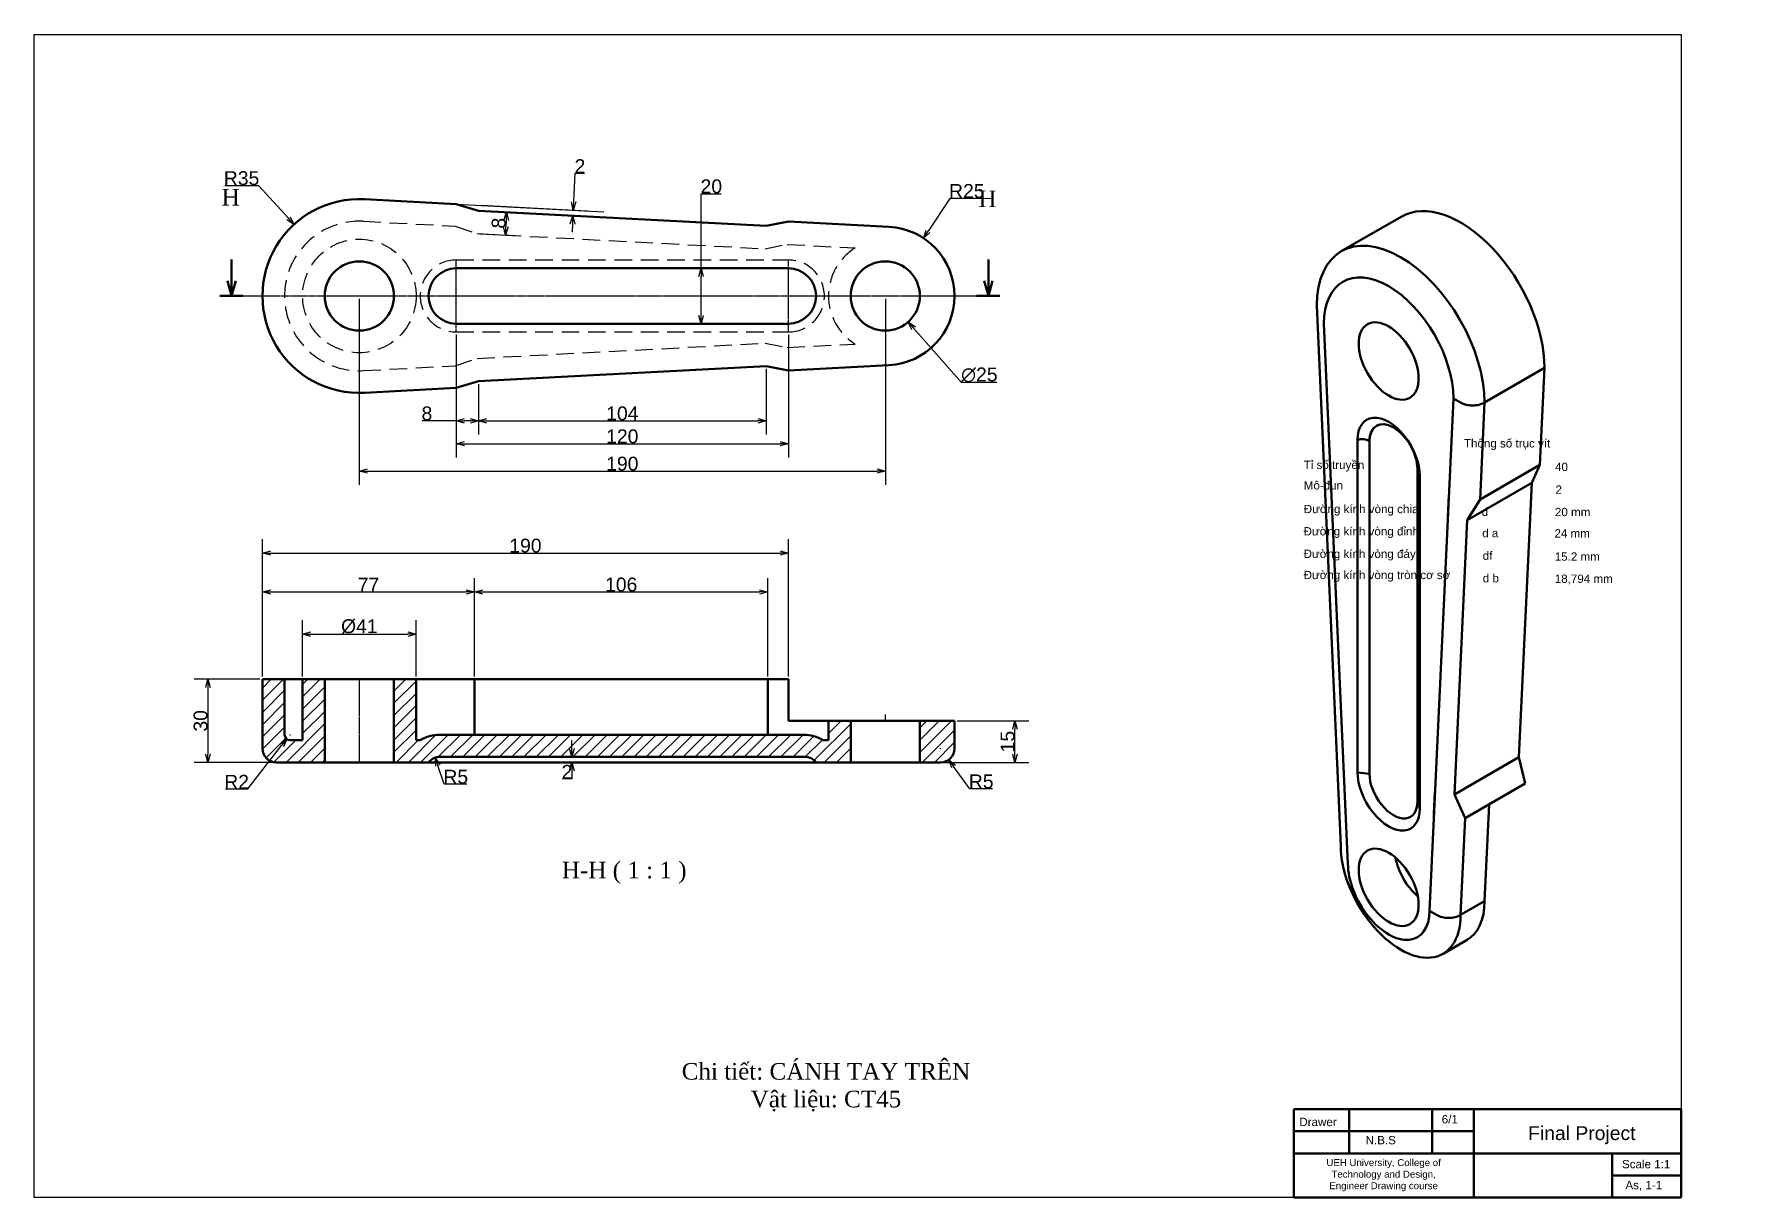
# Model space of a CAD drawing. Header units: inches. Extents: x 632 to 5727, y -9589 to -3994.
# Drawn here: x 3317 to 3937, y -6941 to -6521 of the extents above; entities that cross this region are included whole.
import ezdxf

# ---------------------------------------------------------------- set-up
doc = ezdxf.new("R2010")
doc.units = ezdxf.units.IN
doc.header["$MEASUREMENT"] = 0
doc.linetypes.add('CENTER2', pattern=[1.125, 0.75, -0.125, 0.125, -0.125])
doc.linetypes.add('DASHED2', pattern=[9.525, 6.35, -3.175])
for name, color, linetype, lineweight, plot in [('center line', 5, 'CENTER2', 25, False), ('Dimension line', 3, 'Continuous', 25, False), ('hidden line', 10, 'DASHED2', 25, False), ('visible line', 7, 'Continuous', 50, False)]:
    doc.layers.add(name, color=color, linetype=linetype, lineweight=lineweight, plot=plot)
doc.styles.get("Standard").update_dxf_attribs({"font": 'arial.ttf'})
doc.dimstyles.new('ISO A3', dxfattribs={"dimtxt": 5, "dimasz": 3, "dimexe": 5, "dimexo": 1, "dimgap": 0.09, "dimtad": 1, "dimtoh": 1, "dimdec": 0, "dimzin": 0, "dimdsep": 46, "dimtxsty": 'Standard', "dimblk": 'OPEN30', "dimcen": 0.09, "dimclrd": 256, "dimclre": 256, "dimadec": 0, "dimazin": 0, "dimtfac": 1, "dimtdec": 0, "dimtofl": 0, "dimtmove": 0, "dimatfit": 3, "dimldrblk": 'OPEN30', "dimfxl": 1, "dimtolj": 1, "dimtzin": 0, "dimarcsym": 0})
pattern_1 = [(45, (1370.0006, -5268.3392), (-2.2097087, 2.2097087), [])]

# ---------------------------------------------------------------- blocks, each defined once
blk = doc.blocks.new('_Open30')
at = {"color": 0, "linetype": 'ByBlock', "lineweight": -2}
for p, q in [((-1, 0.27), (0, 0)), ((0, 0), (-1, -0.27)), ((0, 0), (-1, 0))]:
    blk.add_line(p, q, dxfattribs=at)
blk = doc.blocks.new('*D146')
at = {"layer": 'Defpoints', "color": 0, "transparency": 16777216}
for p in [(3410.85, -6589.36), (3434.47, -6615.19)]:
    blk.add_point(p, dxfattribs=at)
at = {"layer": 'Dimension line', "lineweight": -2, "transparency": 16777216}
for p, q in [((3385.93, -6575.32), (3398, -6575.32)), ((3398, -6575.32), (3408.82, -6587.15)), ((3434.38, -6615.19), (3434.56, -6615.19)), ((3434.47, -6615.28), (3434.47, -6615.1))]:
    blk.add_line(p, q, dxfattribs=at)
at = {"layer": 'Dimension line', "lineweight": -2, "transparency": 16777216, "xscale": 3, "yscale": 3, "zscale": 3, "rotation": 312.4501221691972}
blk.add_blockref('_Open30', (3410.85, -6589.36), dxfattribs=at)
at = {"layer": 'Dimension line', "color": 0, "transparency": 16777216, "insert": (3391.92, -6572.68), "char_height": 5, "attachment_point": 5}
blk.add_mtext('\\A1;R35', dxfattribs=at)
blk = doc.blocks.new('*D147')
at = {"layer": 'Defpoints', "color": 0, "transparency": 16777216}
for p in [(3638.29, -6594.35), (3624.47, -6615.19)]:
    blk.add_point(p, dxfattribs=at)
at = {"layer": 'Dimension line', "lineweight": -2, "transparency": 16777216}
for p, q in [((3647.84, -6579.95), (3639.95, -6591.85)), ((3659.92, -6579.95), (3647.84, -6579.95)), ((3624.38, -6615.19), (3624.56, -6615.19)), ((3624.47, -6615.28), (3624.47, -6615.1))]:
    blk.add_line(p, q, dxfattribs=at)
at = {"layer": 'Dimension line', "lineweight": -2, "transparency": 16777216, "xscale": 3, "yscale": 3, "zscale": 3, "rotation": 236.44459610106}
blk.add_blockref('_Open30', (3638.29, -6594.35), dxfattribs=at)
at = {"layer": 'Dimension line', "color": 0, "transparency": 16777216, "insert": (3653.93, -6577.31), "char_height": 5, "attachment_point": 5}
blk.add_mtext('\\A1;R25', dxfattribs=at)
blk = doc.blocks.new('*D148')
at = {"layer": 'Defpoints', "color": 0, "transparency": 16777216}
for p in [(3616.2, -6605.81), (3632.74, -6624.57)]:
    blk.add_point(p, dxfattribs=at)
at = {"layer": 'Dimension line', "lineweight": -2, "transparency": 16777216}
for p, q in [((3624.38, -6615.19), (3624.56, -6615.19)), ((3624.47, -6615.28), (3624.47, -6615.1)), ((3652.03, -6646.46), (3634.72, -6626.82)), ((3664.76, -6646.46), (3652.03, -6646.46))]:
    blk.add_line(p, q, dxfattribs=at)
at = {"layer": 'Dimension line', "lineweight": -2, "transparency": 16777216, "xscale": 3, "yscale": 3, "zscale": 3, "rotation": 131.3950267252405}
blk.add_blockref('_Open30', (3632.74, -6624.57), dxfattribs=at)
at = {"layer": 'Dimension line', "color": 0, "transparency": 16777216, "insert": (3658.44, -6643.68), "char_height": 5, "attachment_point": 5}
blk.add_mtext('\\A1;∅25', dxfattribs=at)
blk = doc.blocks.new('*D149')
at = {"layer": 'Defpoints', "color": 0, "transparency": 16777216}
for p in [(3399.47, -6753.58), (3379.78, -6783.58), (3404.47, -6783.58)]:
    blk.add_point(p, dxfattribs=at)
at = {"layer": 'Dimension line', "lineweight": -2, "transparency": 16777216}
for p, q in [((3398.47, -6753.58), (3374.78, -6753.58)), ((3379.78, -6756.58), (3379.78, -6780.58)), ((3403.47, -6783.58), (3374.78, -6783.58))]:
    blk.add_line(p, q, dxfattribs=at)
at = {"layer": 'Dimension line', "lineweight": -2, "transparency": 16777216, "xscale": 3, "yscale": 3, "zscale": 3}
for p, rotation in [((3379.78, -6753.58), 90), ((3379.78, -6783.58), 270)]:
    blk.add_blockref('_Open30', p, dxfattribs=dict(at, rotation=rotation))
at = {"layer": 'Dimension line', "color": 0, "transparency": 16777216, "insert": (3377.13, -6768.58), "char_height": 5, "attachment_point": 5, "rotation": 90}
blk.add_mtext('\\A1;30', dxfattribs=at)
blk = doc.blocks.new('*D150')
at = {"layer": 'Defpoints', "color": 0, "transparency": 16777216}
for p in [(3589.47, -6708), (3399.47, -6753.58), (3589.47, -6753.58)]:
    blk.add_point(p, dxfattribs=at)
at = {"layer": 'Dimension line', "lineweight": -2, "transparency": 16777216}
for p, q in [((3399.47, -6752.58), (3399.47, -6703)), ((3402.47, -6708), (3586.47, -6708)), ((3589.47, -6752.58), (3589.47, -6703))]:
    blk.add_line(p, q, dxfattribs=at)
at = {"layer": 'Dimension line', "lineweight": -2, "transparency": 16777216, "xscale": 3, "yscale": 3, "zscale": 3, "rotation": 180}
blk.add_blockref('_Open30', (3399.47, -6708), dxfattribs=at)
at = {"layer": 'Dimension line', "lineweight": -2, "transparency": 16777216, "xscale": 3, "yscale": 3, "zscale": 3}
blk.add_blockref('_Open30', (3589.47, -6708), dxfattribs=at)
at = {"layer": 'Dimension line', "color": 0, "transparency": 16777216, "insert": (3494.47, -6705.35), "char_height": 5, "attachment_point": 5}
blk.add_mtext('\\A1;190', dxfattribs=at)
blk = doc.blocks.new('*D151')
at = {"layer": 'Defpoints', "color": 0, "transparency": 16777216}
for p in [(3476.07, -6722.04), (3399.47, -6753.58), (3476.07, -6753.58)]:
    blk.add_point(p, dxfattribs=at)
at = {"layer": 'Dimension line', "lineweight": -2, "transparency": 16777216}
for p, q in [((3399.47, -6752.58), (3399.47, -6717.04)), ((3476.07, -6752.58), (3476.07, -6717.04)), ((3402.47, -6722.04), (3473.07, -6722.04))]:
    blk.add_line(p, q, dxfattribs=at)
at = {"layer": 'Dimension line', "lineweight": -2, "transparency": 16777216, "xscale": 3, "yscale": 3, "zscale": 3, "rotation": 180}
blk.add_blockref('_Open30', (3399.47, -6722.04), dxfattribs=at)
at = {"layer": 'Dimension line', "lineweight": -2, "transparency": 16777216, "xscale": 3, "yscale": 3, "zscale": 3}
blk.add_blockref('_Open30', (3476.07, -6722.04), dxfattribs=at)
at = {"layer": 'Dimension line', "color": 0, "transparency": 16777216, "insert": (3437.77, -6719.45), "char_height": 5, "attachment_point": 5}
blk.add_mtext('\\A1;77', dxfattribs=at)
blk = doc.blocks.new('*D152')
at = {"layer": 'Defpoints', "color": 0, "transparency": 16777216}
for p in [(3582.07, -6722.04), (3476.07, -6753.58), (3582.07, -6753.58)]:
    blk.add_point(p, dxfattribs=at)
at = {"layer": 'Dimension line', "lineweight": -2, "transparency": 16777216}
for p, q in [((3476.07, -6752.58), (3476.07, -6717.04)), ((3582.07, -6752.58), (3582.07, -6717.04)), ((3479.07, -6722.04), (3579.07, -6722.04))]:
    blk.add_line(p, q, dxfattribs=at)
at = {"layer": 'Dimension line', "lineweight": -2, "transparency": 16777216, "xscale": 3, "yscale": 3, "zscale": 3, "rotation": 180}
blk.add_blockref('_Open30', (3476.07, -6722.04), dxfattribs=at)
at = {"layer": 'Dimension line', "lineweight": -2, "transparency": 16777216, "xscale": 3, "yscale": 3, "zscale": 3}
blk.add_blockref('_Open30', (3582.07, -6722.04), dxfattribs=at)
at = {"layer": 'Dimension line', "color": 0, "transparency": 16777216, "insert": (3529.07, -6719.4), "char_height": 5, "attachment_point": 5}
blk.add_mtext('\\A1;106', dxfattribs=at)
blk = doc.blocks.new('*D153')
at = {"layer": 'Defpoints', "color": 0, "transparency": 16777216}
for p in [(3454.97, -6737.29), (3413.97, -6753.58), (3454.97, -6753.58)]:
    blk.add_point(p, dxfattribs=at)
at = {"layer": 'Dimension line', "lineweight": -2, "transparency": 16777216}
for p, q in [((3413.97, -6752.58), (3413.97, -6732.29)), ((3454.97, -6752.58), (3454.97, -6732.29)), ((3416.97, -6737.29), (3451.97, -6737.29))]:
    blk.add_line(p, q, dxfattribs=at)
at = {"layer": 'Dimension line', "lineweight": -2, "transparency": 16777216, "xscale": 3, "yscale": 3, "zscale": 3, "rotation": 180}
blk.add_blockref('_Open30', (3413.97, -6737.29), dxfattribs=at)
at = {"layer": 'Dimension line', "lineweight": -2, "transparency": 16777216, "xscale": 3, "yscale": 3, "zscale": 3}
blk.add_blockref('_Open30', (3454.97, -6737.29), dxfattribs=at)
at = {"layer": 'Dimension line', "color": 0, "transparency": 16777216, "insert": (3434.47, -6734.51), "char_height": 5, "attachment_point": 5}
blk.add_mtext('\\A1;%%C41', dxfattribs=at)
blk = doc.blocks.new('*D154')
at = {"layer": 'Defpoints', "color": 0, "transparency": 16777216}
for p in [(3408.24, -6775.16), (3409.47, -6773.58)]:
    blk.add_point(p, dxfattribs=at)
at = {"layer": 'Dimension line', "lineweight": -2, "transparency": 16777216}
for p, q in [((3409.38, -6773.58), (3409.56, -6773.58)), ((3409.47, -6773.67), (3409.47, -6773.49)), ((3394.23, -6793.19), (3406.4, -6777.53)), ((3386.13, -6793.19), (3394.23, -6793.19))]:
    blk.add_line(p, q, dxfattribs=at)
at = {"layer": 'Dimension line', "lineweight": -2, "transparency": 16777216, "xscale": 3, "yscale": 3, "zscale": 3, "rotation": 52.14964685270203}
blk.add_blockref('_Open30', (3408.24, -6775.16), dxfattribs=at)
at = {"layer": 'Dimension line', "color": 0, "transparency": 16777216, "insert": (3390.13, -6790.59), "char_height": 5, "attachment_point": 5}
blk.add_mtext('\\A1;R2', dxfattribs=at)
blk = doc.blocks.new('*D155')
at = {"layer": 'Defpoints', "color": 0, "transparency": 16777216}
for p in [(3461.82, -6781.86), (3463.47, -6786.58)]:
    blk.add_point(p, dxfattribs=at)
at = {"layer": 'Dimension line', "lineweight": -2, "transparency": 16777216}
for p, q in [((3465.16, -6791.43), (3462.81, -6784.69)), ((3473.35, -6791.43), (3465.16, -6791.43))]:
    blk.add_line(p, q, dxfattribs=at)
at = {"layer": 'Dimension line', "lineweight": -2, "transparency": 16777216, "xscale": 3, "yscale": 3, "zscale": 3, "rotation": 109.2181893540237}
blk.add_blockref('_Open30', (3461.82, -6781.86), dxfattribs=at)
at = {"layer": 'Dimension line', "color": 0, "transparency": 16777216, "insert": (3469.3, -6788.8), "char_height": 5, "attachment_point": 5}
blk.add_mtext('\\A1;R5', dxfattribs=at)
blk = doc.blocks.new('*D156')
at = {"layer": 'Defpoints', "color": 0, "transparency": 16777216}
for p in [(3508.19, -6781.58), (3510.01, -6783.58), (3511.23, -6783.58)]:
    blk.add_point(p, dxfattribs=at)
at = {"layer": 'Dimension line', "lineweight": -2, "transparency": 16777216}
for p, q in [((3511.23, -6778.58), (3511.23, -6775.58)), ((3509.19, -6781.58), (3516.23, -6781.58)), ((3511.23, -6789.58), (3507.83, -6789.58)), ((3511.01, -6783.58), (3516.23, -6783.58)), ((3511.23, -6786.58), (3511.23, -6789.58))]:
    blk.add_line(p, q, dxfattribs=at)
at = {"layer": 'Dimension line', "lineweight": -2, "transparency": 16777216, "xscale": 3, "yscale": 3, "zscale": 3}
for p, rotation in [((3511.23, -6781.58), 270), ((3511.23, -6783.58), 90)]:
    blk.add_blockref('_Open30', p, dxfattribs=dict(at, rotation=rotation))
at = {"layer": 'Dimension line', "color": 0, "transparency": 16777216, "insert": (3509.48, -6786.98), "char_height": 5, "attachment_point": 5}
blk.add_mtext('\\A1;2', dxfattribs=at)
blk = doc.blocks.new('*D157')
at = {"layer": 'Defpoints', "color": 0, "transparency": 16777216}
for p in [(3649.47, -6768.58), (3671.31, -6768.58), (3644.47, -6783.58)]:
    blk.add_point(p, dxfattribs=at)
at = {"layer": 'Dimension line', "lineweight": -2, "transparency": 16777216}
for p, q in [((3650.47, -6768.58), (3676.31, -6768.58)), ((3671.31, -6780.58), (3671.31, -6771.58)), ((3645.47, -6783.58), (3676.31, -6783.58))]:
    blk.add_line(p, q, dxfattribs=at)
at = {"layer": 'Dimension line', "lineweight": -2, "transparency": 16777216, "xscale": 3, "yscale": 3, "zscale": 3}
for p, rotation in [((3671.31, -6768.58), 90), ((3671.31, -6783.58), 270)]:
    blk.add_blockref('_Open30', p, dxfattribs=dict(at, rotation=rotation))
at = {"layer": 'Dimension line', "color": 0, "transparency": 16777216, "insert": (3668.67, -6776.08), "char_height": 5, "attachment_point": 5, "rotation": 90}
blk.add_mtext('\\A1;15', dxfattribs=at)
blk = doc.blocks.new('*D158')
at = {"layer": 'Defpoints', "color": 0, "transparency": 16777216}
for p in [(3644.47, -6778.58), (3647.4, -6782.63)]:
    blk.add_point(p, dxfattribs=at)
at = {"layer": 'Dimension line', "lineweight": -2, "transparency": 16777216}
for p, q in [((3644.38, -6778.58), (3644.56, -6778.58)), ((3644.47, -6778.67), (3644.47, -6778.49)), ((3654.98, -6793.11), (3649.16, -6785.06)), ((3663.17, -6793.11), (3654.98, -6793.11))]:
    blk.add_line(p, q, dxfattribs=at)
at = {"layer": 'Dimension line', "lineweight": -2, "transparency": 16777216, "xscale": 3, "yscale": 3, "zscale": 3, "rotation": 125.8571796967709}
blk.add_blockref('_Open30', (3647.4, -6782.63), dxfattribs=at)
at = {"layer": 'Dimension line', "color": 0, "transparency": 16777216, "insert": (3659.12, -6790.48), "char_height": 5, "attachment_point": 5}
blk.add_mtext('\\A1;R5', dxfattribs=at)
blk = doc.blocks.new('*D159')
at = {"layer": 'Defpoints', "color": 0, "transparency": 16777216}
for p in [(3557.92, -6605.19), (3574.04, -6605.19), (3574.04, -6625.19)]:
    blk.add_point(p, dxfattribs=at)
at = {"layer": 'Dimension line', "lineweight": -2, "transparency": 16777216}
for p, q in [((3557.92, -6605.19), (3557.92, -6578.28)), ((3557.92, -6578.28), (3565.24, -6578.28)), ((3573.04, -6605.19), (3552.92, -6605.19)), ((3557.92, -6622.19), (3557.92, -6608.19)), ((3573.04, -6625.19), (3552.92, -6625.19))]:
    blk.add_line(p, q, dxfattribs=at)
at = {"layer": 'Dimension line', "lineweight": -2, "transparency": 16777216, "xscale": 3, "yscale": 3, "zscale": 3}
for p, rotation in [((3557.92, -6605.19), 90), ((3557.92, -6625.19), 270)]:
    blk.add_blockref('_Open30', p, dxfattribs=dict(at, rotation=rotation))
at = {"layer": 'Dimension line', "color": 0, "transparency": 16777216, "insert": (3561.63, -6575.64), "char_height": 5, "attachment_point": 5}
blk.add_mtext('\\A1;20', dxfattribs=at)
blk = doc.blocks.new('*D160')
at = {"layer": 'Defpoints', "color": 0, "transparency": 16777216}
for p in [(3477.47, -6584.41), (3477.04, -6592.65), (3487.22, -6593.19)]:
    blk.add_point(p, dxfattribs=at)
at = {"layer": 'Dimension line', "lineweight": -2, "transparency": 16777216}
for p, q in [((3478.47, -6584.46), (3492.65, -6585.21)), ((3487.5, -6587.94), (3487.38, -6590.2)), ((3478.03, -6592.71), (3492.22, -6593.45))]:
    blk.add_line(p, q, dxfattribs=at)
at = {"layer": 'Dimension line', "lineweight": -2, "transparency": 16777216, "xscale": 3, "yscale": 3, "zscale": 3}
for p, rotation in [((3487.66, -6584.95), 86.98303869018359), ((3487.22, -6593.19), 266.9830386901836)]:
    blk.add_blockref('_Open30', p, dxfattribs=dict(at, rotation=rotation))
at = {"layer": 'Dimension line', "color": 0, "transparency": 16777216, "insert": (3484.8, -6588.9), "char_height": 5, "attachment_point": 5, "rotation": 86.98304}
blk.add_mtext('\\A1;8', dxfattribs=at)
blk = doc.blocks.new('*D161')
at = {"layer": 'Defpoints', "color": 0, "transparency": 16777216}
for p in [(3477.47, -6584.41), (3477.58, -6582.41), (3511.63, -6586.21)]:
    blk.add_point(p, dxfattribs=at)
at = {"layer": 'Dimension line', "lineweight": -2, "transparency": 16777216}
for p, q in [((3511.9, -6581.22), (3512.44, -6570.91)), ((3512.44, -6570.91), (3515.84, -6570.91)), ((3478.47, -6584.46), (3516.63, -6586.47)), ((3478.57, -6582.46), (3516.73, -6584.48)), ((3511.47, -6589.21), (3511.32, -6592.2))]:
    blk.add_line(p, q, dxfattribs=at)
at = {"layer": 'Dimension line', "lineweight": -2, "transparency": 16777216, "xscale": 3, "yscale": 3, "zscale": 3}
for p, rotation in [((3511.74, -6584.21), 266.9830386902001), ((3511.63, -6586.21), 86.98303869020015)]:
    blk.add_blockref('_Open30', p, dxfattribs=dict(at, rotation=rotation))
at = {"layer": 'Dimension line', "color": 0, "transparency": 16777216, "insert": (3514.18, -6568.31), "char_height": 5, "attachment_point": 5}
blk.add_mtext('\\A1;2', dxfattribs=at)
blk = doc.blocks.new('*D162')
at = {"layer": 'Defpoints', "color": 0, "transparency": 16777216}
for p in [(3581.47, -6640.49), (3477.47, -6645.97), (3581.47, -6660.26)]:
    blk.add_point(p, dxfattribs=at)
at = {"layer": 'Dimension line', "lineweight": -2, "transparency": 16777216}
for p, q in [((3477.47, -6646.97), (3477.47, -6665.26)), ((3581.47, -6641.49), (3581.47, -6665.26)), ((3480.47, -6660.26), (3578.47, -6660.26))]:
    blk.add_line(p, q, dxfattribs=at)
at = {"layer": 'Dimension line', "lineweight": -2, "transparency": 16777216, "xscale": 3, "yscale": 3, "zscale": 3, "rotation": 180}
blk.add_blockref('_Open30', (3477.47, -6660.26), dxfattribs=at)
at = {"layer": 'Dimension line', "lineweight": -2, "transparency": 16777216, "xscale": 3, "yscale": 3, "zscale": 3}
blk.add_blockref('_Open30', (3581.47, -6660.26), dxfattribs=at)
at = {"layer": 'Dimension line', "color": 0, "transparency": 16777216, "insert": (3529.47, -6657.61), "char_height": 5, "attachment_point": 5}
blk.add_mtext('\\A1;104', dxfattribs=at)
blk = doc.blocks.new('*D163')
at = {"layer": 'Defpoints', "color": 0, "transparency": 16777216}
for p in [(3469.47, -6628.11), (3477.47, -6645.97), (3477.47, -6660.26)]:
    blk.add_point(p, dxfattribs=at)
at = {"layer": 'Dimension line', "lineweight": -2, "transparency": 16777216}
for p, q in [((3469.47, -6629.11), (3469.47, -6665.26)), ((3477.47, -6646.97), (3477.47, -6665.26)), ((3469.47, -6660.26), (3457.14, -6660.26)), ((3474.47, -6660.26), (3472.47, -6660.26))]:
    blk.add_line(p, q, dxfattribs=at)
at = {"layer": 'Dimension line', "lineweight": -2, "transparency": 16777216, "xscale": 3, "yscale": 3, "zscale": 3, "rotation": 180}
blk.add_blockref('_Open30', (3469.47, -6660.26), dxfattribs=at)
at = {"layer": 'Dimension line', "lineweight": -2, "transparency": 16777216, "xscale": 3, "yscale": 3, "zscale": 3}
blk.add_blockref('_Open30', (3477.47, -6660.26), dxfattribs=at)
at = {"layer": 'Dimension line', "color": 0, "transparency": 16777216, "insert": (3458.88, -6657.61), "char_height": 5, "attachment_point": 5}
blk.add_mtext('\\A1;8', dxfattribs=at)
blk = doc.blocks.new('*D164')
at = {"layer": 'Defpoints', "color": 0, "transparency": 16777216}
for p in [(3469.47, -6628.11), (3589.47, -6628.19), (3589.47, -6668.54)]:
    blk.add_point(p, dxfattribs=at)
at = {"layer": 'Dimension line', "lineweight": -2, "transparency": 16777216}
for p, q in [((3469.47, -6629.11), (3469.47, -6673.54)), ((3589.47, -6629.19), (3589.47, -6673.54)), ((3472.47, -6668.54), (3586.47, -6668.54))]:
    blk.add_line(p, q, dxfattribs=at)
at = {"layer": 'Dimension line', "lineweight": -2, "transparency": 16777216, "xscale": 3, "yscale": 3, "zscale": 3, "rotation": 180}
blk.add_blockref('_Open30', (3469.47, -6668.54), dxfattribs=at)
at = {"layer": 'Dimension line', "lineweight": -2, "transparency": 16777216, "xscale": 3, "yscale": 3, "zscale": 3}
blk.add_blockref('_Open30', (3589.47, -6668.54), dxfattribs=at)
at = {"layer": 'Dimension line', "color": 0, "transparency": 16777216, "insert": (3529.47, -6665.89), "char_height": 5, "attachment_point": 5}
blk.add_mtext('\\A1;120', dxfattribs=at)
blk = doc.blocks.new('*D165')
at = {"layer": 'Defpoints', "color": 0, "transparency": 16777216}
for p in [(3434.38, -6615.19), (3624.56, -6615.19), (3624.56, -6678.4)]:
    blk.add_point(p, dxfattribs=at)
at = {"layer": 'Dimension line', "lineweight": -2, "transparency": 16777216}
for p, q in [((3434.38, -6616.19), (3434.38, -6683.4)), ((3624.56, -6616.19), (3624.56, -6683.4)), ((3437.38, -6678.4), (3621.56, -6678.4))]:
    blk.add_line(p, q, dxfattribs=at)
at = {"layer": 'Dimension line', "lineweight": -2, "transparency": 16777216, "xscale": 3, "yscale": 3, "zscale": 3, "rotation": 180}
blk.add_blockref('_Open30', (3434.38, -6678.4), dxfattribs=at)
at = {"layer": 'Dimension line', "lineweight": -2, "transparency": 16777216, "xscale": 3, "yscale": 3, "zscale": 3}
blk.add_blockref('_Open30', (3624.56, -6678.4), dxfattribs=at)
at = {"layer": 'Dimension line', "color": 0, "transparency": 16777216, "insert": (3529.47, -6675.75), "char_height": 5, "attachment_point": 5}
blk.add_mtext('\\A1;190', dxfattribs=at)

msp = doc.modelspace()

# ---------------------------------------------------------------- hatches: boundary and pattern name
at = {"layer": 'Dimension line'}
h = msp.add_hatch(dxfattribs=at)
h.set_pattern_fill('ANSI31', color=0, scale=25)
h.set_pattern_definition(pattern_1)
h.paths.add_polyline_path([(3407.46982, -6753.57801), (3399.46982, -6753.57801), (3399.46982, -6778.57801, 0.414213562), (3404.46982, -6783.57801), (3421.96982, -6783.57801), (3421.96982, -6753.57801), (3413.96982, -6753.57801), (3413.96982, -6775.57801), (3409.46982, -6775.57801, -0.414213562), (3407.46982, -6773.57801)])
h.paths.add_polyline_path([(3454.96982, -6753.57801), (3446.96982, -6753.57801), (3446.96982, -6783.57801), (3459.46982, -6783.57801, -0.236067977), (3463.46982, -6781.57801), (3463.46982, -6773.57801, 0.142421143), (3456.46982, -6775.57801), (3454.96982, -6775.57801), (3454.96982, -6773.57801)])
h.paths.add_polyline_path([(3603.96982, -6775.57801), (3601.96982, -6775.57801, 0.142421143), (3594.96982, -6773.57801), (3463.46982, -6773.57801), (3463.46982, -6781.57801), (3595.46982, -6781.57801, -0.236067977), (3599.46982, -6783.57801), (3603.96982, -6783.57801)])
h.paths.add_polyline_path([(3611.96982, -6768.57801), (3603.96982, -6768.57801), (3603.96982, -6783.57801), (3611.96982, -6783.57801)])
h = msp.add_hatch(dxfattribs=at)
h.set_pattern_fill('ANSI31', color=0, scale=25)
h.set_pattern_definition(pattern_1)
h.paths.add_polyline_path([(3636.96982, -6768.57801), (3636.96982, -6783.57801), (3644.46982, -6783.57801, 0.414213562), (3649.46982, -6778.57801), (3649.46982, -6768.57801)])

# ---------------------------------------------------------------- linework, layer by layer
msp.add_lwpolyline([(3317.0508, -6520.73081), (3912.0508, -6520.73081), (3912.0508, -6940.73081), (3317.0508, -6940.73081)], close=True)
at = {"layer": 'center line'}
for p, q in [((3469.46982, -6628.11303, 957.73012), (3469.46982, -6602.26382, 957.73012)), ((3589.46982, -6627.98803, 957.73012), (3589.46982, -6602.38882, 957.73012)), ((3392.42416, -6615.18843, 957.73012), (3657.45702, -6615.18843, 957.73012)), ((3434.46982, -6783.57801, -129.54702), (3434.46982, -6753.57801, 128.29514)), ((3624.46982, -6766.33922), (3624.46982, -6768.57801, -1074.90568))]:
    msp.add_line(p, q, dxfattribs=at)
at = {"layer": 'Dimension line'}
msp.add_line((3469.46982, -6581.98451, 957.73012), (3522.81736, -6584.79617, 957.73012), dxfattribs=at)
at = {"layer": 'hidden line'}
for p, q in [((3435.89087, -6588.22585, 957.73012), (3469.04877, -6589.97342, 957.73012)), ((3469.04877, -6589.97342, 957.73012), (3477.03525, -6592.65432, 957.73012)), ((3477.03525, -6592.65432, 957.73012), (3581.03525, -6598.1356, 957.73012)), ((3581.03525, -6598.1356, 957.73012), (3589.03525, -6596.55446, 957.73012)), ((3589.03525, -6596.55446, 957.73012), (3613.5388, -6597.84591, 957.73012)), ((3469.46982, -6602.18843, 957.73012), (3589.46982, -6602.18843, 957.73012)), ((3469.46982, -6628.18843, 957.73012), (3589.46982, -6628.18843, 957.73012)), ((3477.03525, -6637.72253, 957.73012), (3581.03525, -6632.24125, 957.73012)), ((3581.03525, -6632.24125, 957.73012), (3589.03525, -6633.82239, 957.73012)), ((3589.03525, -6633.82239, 957.73012), (3613.5388, -6632.53094, 957.73012)), ((3435.89087, -6642.15101, 957.73012), (3469.04877, -6640.40343, 957.73012)), ((3469.04877, -6640.40343, 957.73012), (3477.03525, -6637.72253, 957.73012))]:
    msp.add_line(p, q, dxfattribs=at)
msp.add_circle((3434.46982, -6615.18843, 957.73012), 20.5, dxfattribs=at)
for centre, radius, start, end in [((3434.46982, -6615.18843, 957.73012), 27, 86.98303869, 273.01696131), ((3469.46982, -6615.18843, 957.73012), 13, 90, 270), ((3589.46982, -6615.18843, 957.73012), 13, 270, 90), ((3624.46982, -6615.18843, 957.73012), 20.5, 122.22331944, 237.77668056)]:
    msp.add_arc(centre, radius, start, end, dxfattribs=at)
at = {"layer": 'visible line', "color": 0}
for p, q in [((3436.31192, -6580.23694, 957.73012), (3469.46982, -6581.98451, 957.73012)), ((3469.46982, -6581.98451, 957.73012), (3477.46982, -6584.40892, 957.73012)), ((3477.46982, -6584.40892, 957.73012), (3581.46982, -6589.89021, 957.73012)), ((3581.46982, -6589.89021, 957.73012), (3589.46982, -6588.30907, 957.73012)), ((3589.46982, -6588.30907, 957.73012), (3625.78561, -6590.22308, 957.73012)), ((3469.46982, -6605.18843, 957.73012), (3589.46982, -6605.18843, 957.73012)), ((3469.46982, -6625.18843, 957.73012), (3589.46982, -6625.18843, 957.73012)), ((3477.46982, -6645.96793, 957.73012), (3581.46982, -6640.48665, 957.73012)), ((3581.46982, -6640.48665, 957.73012), (3589.46982, -6642.06779, 957.73012)), ((3589.46982, -6642.06779, 957.73012), (3625.78561, -6640.15378, 957.73012)), ((3469.46982, -6648.39234, 957.73012), (3477.46982, -6645.96793, 957.73012)), ((3436.31192, -6650.13992, 957.73012), (3469.46982, -6648.39234, 957.73012)), ((3399.46982, -6778.57801), (3399.46982, -6753.57801)), ((3399.46982, -6753.57801), (3476.06982, -6753.57801)), ((3407.46982, -6753.57801), (3407.46982, -6773.57801)), ((3413.96982, -6753.57801), (3454.96982, -6753.57801)), ((3413.96982, -6753.57801), (3413.96982, -6775.57801)), ((3421.96982, -6753.57801), (3421.96982, -6783.57801)), ((3446.96982, -6753.57801), (3446.96982, -6783.57801)), ((3454.96982, -6753.57801), (3454.96982, -6773.57801)), ((3476.06982, -6753.57801), (3582.06982, -6753.57801)), ((3476.06982, -6753.57801), (3476.06982, -6773.57801)), ((3582.06982, -6753.57801), (3589.46982, -6753.57801)), ((3582.06982, -6753.57801), (3582.06982, -6773.57801)), ((3589.46982, -6768.57801), (3589.46982, -6753.57801)), ((3649.46982, -6768.57801), (3589.46982, -6768.57801)), ((3603.96982, -6768.57801), (3603.96982, -6775.57801)), ((3611.96982, -6768.57801), (3611.96982, -6783.57801)), ((3636.96982, -6768.57801), (3636.96982, -6783.57801)), ((3649.46982, -6778.57801), (3649.46982, -6768.57801)), ((3409.46982, -6775.57801), (3413.96982, -6775.57801)), ((3454.96982, -6775.57801), (3454.96982, -6773.57801)), ((3454.96982, -6775.57801), (3456.46982, -6775.57801)), ((3463.46982, -6773.57801), (3595.09081, -6773.57801)), ((3601.96982, -6775.57801), (3603.96982, -6775.57801)), ((3463.46982, -6781.57801), (3595.46982, -6781.57801)), ((3404.46982, -6783.57801), (3644.46982, -6783.57801))]:
    msp.add_line(p, q, dxfattribs=at)
at = {"layer": 'visible line'}
for p, q in [((3789.2239, -6599.05808), (3810.87454, -6586.55808)), ((3780.34605, -6618.68118), (3789.0063, -6813.68118)), ((3782.94413, -6625.18118), (3791.60438, -6820.18118)), ((3840.96783, -6653.68118), (3862.61846, -6641.18118)), ((3862.61846, -6641.18118), (3860.98183, -6676.1429)), ((3862.61846, -6641.18118), (3860.98183, -6676.1429)), ((3829.7095, -6652.18118), (3821.04924, -6837.18118)), ((3832.30757, -6653.68118), (3829.7095, -6652.18118)), ((3840.96783, -6653.68118), (3839.33119, -6688.6429)), ((3795.06848, -6667.18118), (3795.06848, -6787.18118)), ((3799.39861, -6667.68118), (3799.39861, -6787.68118)), ((3816.71912, -6677.68118), (3816.71912, -6797.68118)), ((3816.71912, -6677.68118), (3817.58514, -6680.18118)), ((3839.33119, -6688.6429), (3860.98183, -6676.1429)), ((3860.98183, -6676.1429), (3858.00967, -6682.63415)), ((3817.58514, -6800.18118), (3817.58514, -6680.18118)), ((3834.73523, -6696.07165), (3858.00967, -6682.63415)), ((3858.00967, -6682.63415), (3853.37086, -6781.72822)), ((3828.07286, -6687.1429), (3827.69878, -6695.13415)), ((3839.33119, -6688.6429), (3834.73523, -6696.07165)), ((3834.73523, -6696.07165), (3830.09642, -6795.16572)), ((3830.09642, -6795.16572), (3853.37086, -6781.72822)), ((3855.59484, -6791.21947), (3853.37086, -6781.72822)), ((3799.39861, -6787.68118), (3795.06848, -6787.18118)), ((3823.05997, -6794.22822), (3822.68588, -6802.21947)), ((3830.09642, -6795.16572), (3833.94421, -6803.71947)), ((3855.59484, -6791.21947), (3833.94421, -6803.71947)), ((3816.71912, -6797.68118), (3817.58514, -6800.18118)), ((3842.60446, -6798.71947), (3840.96783, -6833.68118)), ((3833.94421, -6803.71947), (3832.30757, -6838.68118)), ((3823.64732, -6838.68118), (3821.04924, -6837.18118)), ((3832.30757, -6838.68118), (3840.96783, -6833.68118)), ((3834.6265, -6847.69769), (3825.96636, -6852.69763)), ((3772.0508, -6908.73081), (3912.0508, -6908.73081))]:
    msp.add_line(p, q, dxfattribs=at)
at = {"layer": 'visible line', "color": 3}
for p, q in [((3388.33557, -6615.18843, 957.73012), (3388.33557, -6602.01146, 957.73012)), ((3661.70715, -6615.18843, 957.73012), (3661.70715, -6602.01146, 957.73012)), ((3388.33557, -6615.18843, 957.73012), (3386.8785, -6609.75055, 957.73012)), ((3388.33557, -6615.18843, 957.73012), (3389.79264, -6609.75055, 957.73012)), ((3661.70715, -6615.18843, 957.73012), (3660.25007, -6609.75055, 957.73012)), ((3661.70715, -6615.18843, 957.73012), (3663.16422, -6609.75055, 957.73012)), ((3392.42416, -6615.18843, 957.73012), (3384.08544, -6615.18843, 957.73012)), ((3665.79574, -6615.18843, 957.73012), (3657.45702, -6615.18843, 957.73012))]:
    msp.add_line(p, q, dxfattribs=at)
at = {"layer": 'visible line', "lineweight": 50}
for p, q in [((3912.0508, -6908.73081), (3772.0508, -6908.73081)), ((3772.0508, -6908.73081), (3772.0508, -6940.73081)), ((3822.0508, -6908.73081), (3792.0508, -6908.73081)), ((3822.0508, -6908.73081), (3792.0508, -6908.73081)), ((3792.0508, -6908.73081), (3792.0508, -6924.73081)), ((3837.0508, -6908.73081), (3822.0508, -6908.73081)), ((3837.0508, -6908.73081), (3822.0508, -6908.73081)), ((3822.0508, -6908.73081), (3822.0508, -6924.73081)), ((3837.0508, -6940.73081), (3837.0508, -6908.73081)), ((3912.0508, -6940.73081), (3912.0508, -6908.73081)), ((3837.0508, -6916.73081), (3772.0508, -6916.73081)), ((3792.0508, -6916.73081), (3837.0508, -6916.73081)), ((3792.0508, -6924.73081), (3772.0508, -6924.73081)), ((3772.0508, -6924.73081), (3837.0508, -6924.73081)), ((3837.0508, -6924.73081), (3912.0508, -6924.73081)), ((3912.0508, -6924.73081), (3887.0508, -6924.73081)), ((3887.0508, -6924.73081), (3887.0508, -6940.73081)), ((3887.0508, -6932.73081), (3912.0508, -6932.73081)), ((3772.0508, -6940.73081), (3912.0508, -6940.73081)), ((3772.0508, -6940.73081), (3837.0508, -6940.73081))]:
    msp.add_line(p, q, dxfattribs=at)
at = {"layer": 'visible line', "color": 0}
for centre in [(3434.46982, -6615.18843, 957.73012), (3624.46982, -6615.18843, 957.73012)]:
    msp.add_circle(centre, 12.5, dxfattribs=at)
for centre, radius, start, end in [((3434.46982, -6615.18843, 957.73012), 35, 86.98303869, 273.01696131), ((3624.46982, -6615.18843, 957.73012), 25, 273.01696131, 86.98303869), ((3469.46982, -6615.18843, 957.73012), 10, 90, 270), ((3589.46982, -6615.18843, 957.73012), 10, 270, 90), ((3409.46982, -6773.57801), 2, 180, 270), ((3463.40932, -6786.61627), 13.0384, 89.73415687, 122.15663493), ((3595.03031, -6786.61627), 13.0384, 57.84336507, 90.26584313), ((3404.46982, -6778.57801), 5, 180, 270), ((3463.46982, -6786.57801), 5, 90, 143.13010235), ((3595.46982, -6786.57801), 5, 36.86989765, 90), ((3644.46982, -6778.57801), 5, 270, 0)]:
    msp.add_arc(centre, radius, start, end, dxfattribs=at)
at = {"layer": 'visible line'}
msp.add_arc((3796.71736, -6671.90148), 5, 57.57129168, 109.25515721, dxfattribs=at)
for centre, major_axis, start_param, end_param in [((3832.30757, -6623.68118), (21.43304, -37.12311), 7.068583471, 9.424777961), ((3810.65694, -6636.18118), (21.43304, -37.12311), 7.068583471, 10.210176124), ((3806.32681, -6638.68118), (16.53406, -28.63782), 7.068583471, 10.210176124), ((3806.32681, -6673.68118), (7.96084, -13.78858), 0.785398163, 3.926990817), ((3836.6377, -6651.18118), (-6.12372, 0), 0.785398163, 2.35619449), ((3808.05886, -6672.68118), (6.12372, -10.6066), 8.403171757, 10.210176124), ((3808.05886, -6672.68118), (6.12372, -10.6066), 7.068583471, 10.210176124), ((3806.32681, -6793.68118), (7.96084, -13.78858), 3.926990817, 7.068583471), ((3808.05886, -6792.68118), (6.12372, -10.6066), 3.926990817, 7.068583471), ((3810.65694, -6826.18118), (15.30931, -26.5165), 3.926990817, 7.068583471), ((3806.32681, -6828.68118), (10.41033, -18.03122), 3.926990817, 7.068583471), ((3819.31719, -6821.18118), (7.65466, -13.25825), 4.154790154, 5.269987807), ((3827.97745, -6836.18118), (-6.12372, 0), 0.785398163, 2.35619449), ((3819.31719, -6821.18118), (15.30931, -26.5165), 6.283185307, 7.068583471)]:
    msp.add_ellipse(centre, major_axis=major_axis, ratio=0.577350269, start_param=start_param, end_param=end_param, dxfattribs=at)
for centre in [(3806.32681, -6638.68118), (3806.32681, -6828.68118)]:
    msp.add_ellipse(centre, major_axis=(7.65466, -13.25825), ratio=0.577350269, dxfattribs=at)

# ---------------------------------------------------------------- texts
at = {"char_height": 3, "attachment_point": 1}
for s, width, insert in [('\\pxqc;{\\C0;Thông số trục vít}', 53.8052435, (3822.2164, -6666.88645, 95775.61693)), ('{\\C0;Tỉ số truyền}', 24.457125, (3775.62436, -6674.66841, 95775.61693)), ('{\\C0;40}', 14.7379163, (3866.42858, -6675.38867, 95775.61693)), ('{\\C0;Mô-đun}', 14.7379163, (3775.64177, -6682.0646, 95775.61693)), ('{\\C0;2}', 14.7379163, (3866.60523, -6683.5984, 95775.61693)), ('{\\C0;Đường kính vòng chia}', 42.1726379, (3775.65296, -6690.59577, 95775.61693)), ('{\\C0;d}', 14.7379163, (3839.94873, -6691.58872, 95775.61693)), ('{\\C0;20 mm}', 14.7379163, (3866.37749, -6691.68691, 95775.61693)), ('{\\C0;Đường kính vòng đỉnh}', 41.4010385, (3775.58304, -6698.64413, 95775.61693)), ('{\\C0;d a}', 14.7379163, (3840.12158, -6699.3156, 95775.61693)), ('{\\C0;24 mm}', 14.7379163, (3866.22171, -6699.39951, 95775.61693)), ('{\\C0;Đường kính vòng đáy}', 43.0766792, (3775.5937, -6706.77288, 95775.61693)), ('{\\C0;df}', 14.7379163, (3840.29496, -6707.44914, 95775.61693)), ('{\\C0;15.2 mm}', 21.872316, (3866.31563, -6707.77519, 95775.61693)), ('{\\C0;Đường kính vòng tròn cơ sở}', 53.7640686, (3775.60372, -6714.41874, 95775.61693)), ('{\\C0;d b}', 14.7379163, (3840.30562, -6715.58291, 95775.61693)), ('{\\C0;18,794 mm}', 21.872316, (3866.31563, -6715.77519, 95775.61693))]:
    msp.add_mtext_dynamic_manual_height_columns(s, width=width, gutter_width=25, heights=[2.28621], dxfattribs=dict(at, insert=insert))
at = {"color": 1, "insert": (3533.12295, -6892.11894), "char_height": 6, "attachment_point": 1}
msp.add_mtext_dynamic_manual_height_columns('\\pxqc;{\\fTimes New Roman|b0|i0|c0|p18;\\C256;Chi tiết: CÁNH TAY TRÊN\\PVật liệu: CT45}', width=139.8295877, gutter_width=1, heights=[0], dxfattribs=at)
at = {"layer": 'Dimension line', "insert": (3774.04634, -6911.89671), "char_height": 3, "attachment_point": 1}
msp.add_mtext_dynamic_manual_height_columns('{\\C0;Drawer}', width=33.9958744, gutter_width=25, heights=[2.28621], dxfattribs=at)
at = {"layer": 'visible line', "color": 1, "char_height": 6, "attachment_point": 1}
for s, insert in [('\\pxqc;{\\fTimes New Roman|b0|i0|c0|p18;\\C256;H}', (3365.39517, -6576.5415)), ('\\pxqc;{\\fTimes New Roman|b0|i0|c0|p18;\\C256;H}', (3638.7949, -6577.12237)), ('\\pxqc;{\\fTimes New Roman|b0|i0|c0|p18;\\C256;H-H ( 1 : 1 )}', (3507.55371, -6819.44778))]:
    msp.add_mtext_dynamic_manual_height_columns(s, width=45.1827523, gutter_width=1, heights=[0], dxfattribs=dict(at, insert=insert))
at = {"layer": 'visible line', "attachment_point": 1}
for s, width, heights, insert, char_height in [('6/1', 33.9958744, [2.28621], (3825.49366, -6910.93612), 3), ('N.B.S', 33.9958744, [2.28621], (3797.99349, -6918.47194), 3), ('Final Project', 49.9491703, [0], (3856.69724, -6914.93418), 5), ('\\pxqc;UEH University, College of Technology and Design, \\PEngineer Drawing course ', 58.9083844, [19.15756], (3775.04378, -6926.83423), 2.5), ('Scale 1:1', 33.9958744, [2.28621], (3890.61854, -6927.12128), 3), ('As, 1-1', 33.9958744, [2.28621], (3891.85039, -6934.69144), 3)]:
    msp.add_mtext_dynamic_manual_height_columns(s, width=width, gutter_width=25, heights=heights, dxfattribs=dict(at, insert=insert, char_height=char_height))

# ---------------------------------------------------------------- dimensions: what is measured, and where the dimension line sits
at = {"layer": 'Dimension line'}
for base, p1, p2, angle, picture, middle, dimtype in [((3511.63216, -6586.20944, 957.73012), (3477.57508, -6582.4117, 957.73012), (3477.46982, -6584.40892, 957.73012), 266.98303869, '*D161', (3514.18431, -6570.91125, 957.73012), 161), ((3557.92002, -6605.18843, 957.73012), (3574.03523, -6625.18843, 957.73012), (3574.03523, -6605.18843, 957.73012), 90, '*D159', (3561.6253, -6578.27875, 957.73012), 160), ((3487.22229, -6593.19123, 957.73012), (3477.46982, -6584.40892, 957.73012), (3477.03525, -6592.65432, 957.73012), 266.98303869, '*D160', (3487.44133, -6589.03533, 957.73012), 161)]:
    dim = msp.add_linear_dim(base=base, p1=p1, p2=p2, angle=angle, dimstyle='ISO A3', dxfattribs=at)
    dim.commit()
    dim.dimension.update_dxf_attribs({"geometry": picture, "text_midpoint": middle, "dimtype": dimtype})
for center, mpoint, picture, middle in [((3434.46982, -6615.18843, 957.73012), (3410.84663, -6589.36315, 957.73012), '*D146', (3391.91932, -6575.32097, 957.73012)), ((3624.46982, -6615.18843, 957.73012), (3638.2884, -6594.35463, 957.73012), '*D147', (3653.925, -6579.95023, 957.73012)), ((3409.46982, -6773.57801), (3408.24262, -6775.15724), '*D154', (3390.13224, -6793.19197)), ((3463.46982, -6786.57801), (3461.82399, -6781.85665), '*D155', (3469.30191, -6791.43169)), ((3644.46982, -6778.57801), (3647.39865, -6782.6304), '*D158', (3659.11612, -6793.11456))]:
    dim = msp.add_radius_dim(center=center, mpoint=mpoint, dimstyle='ISO A3', dxfattribs=at)
    dim.commit()
    dim.dimension.update_dxf_attribs({"geometry": picture, "text_midpoint": middle, "dimtype": 164})
dim = msp.add_diameter_dim_2p(p1=(3616.20423, -6605.81132, 957.73012), p2=(3632.7354, -6624.56553, 957.73012), dimstyle='ISO A3', dxfattribs=at)
dim.commit()
dim.dimension.update_dxf_attribs({"geometry": '*D148', "text_midpoint": (3658.44469, -6646.4602, 957.73012), "dimtype": 163})
for base, p1, p2, picture, middle in [((3624.55982, -6678.39529, 957.73012), (3434.37982, -6615.18843, 957.73012), (3624.55982, -6615.18843, 957.73012), '*D165', (3529.46982, -6675.75242, 957.73012)), ((3589.46982, -6668.53676, 957.73012), (3469.46982, -6628.11303, 957.73012), (3589.46982, -6628.18843, 957.73012), '*D164', (3529.46982, -6665.89389, 957.73012)), ((3581.46982, -6660.25559, 957.73012), (3477.46982, -6645.96793, 957.73012), (3581.46982, -6640.48665, 957.73012), '*D162', (3529.46982, -6657.61272, 957.73012)), ((3589.46982, -6707.99707), (3399.46982, -6753.57801), (3589.46982, -6753.57801), '*D150', (3494.46982, -6705.35421)), ((3476.06982, -6722.04247), (3399.46982, -6753.57801), (3476.06982, -6753.57801), '*D151', (3437.76982, -6719.45247)), ((3582.06982, -6722.04247), (3476.06982, -6753.57801), (3582.06982, -6753.57801), '*D152', (3529.06982, -6719.3996))]:
    dim = msp.add_linear_dim(base=base, p1=p1, p2=p2, dimstyle='ISO A3', dxfattribs=at)
    dim.commit()
    dim.dimension.update_dxf_attribs({"geometry": picture, "text_midpoint": middle})
dim = msp.add_linear_dim(base=(3477.46982, -6660.25559, 957.73012), p1=(3469.46982, -6628.11303, 957.73012), p2=(3477.46982, -6645.96793, 957.73012), dimstyle='ISO A3', dxfattribs=at)
dim.commit()
dim.dimension.update_dxf_attribs({"geometry": '*D163', "text_midpoint": (3458.88066, -6660.25559, 957.73012), "dimtype": 160})
dim = msp.add_linear_dim(base=(3454.96982, -6737.2948), p1=(3413.96982, -6753.57801), p2=(3454.96982, -6753.57801), text='%%C41', dimstyle='ISO A3', dxfattribs=at)
dim.commit()
dim.dimension.update_dxf_attribs({"geometry": '*D153', "text_midpoint": (3434.46982, -6734.5121)})
for base, p1, p2, picture, middle in [((3379.77593, -6783.57801), (3399.46982, -6753.57801), (3404.46982, -6783.57801), '*D149', (3377.13136, -6768.57801)), ((3671.31479, -6768.57801), (3644.46982, -6783.57801), (3649.46982, -6768.57801), '*D157', (3668.67192, -6776.07801)), ((3511.22717, -6783.57801), (3508.19207, -6781.57801), (3510.0075, -6783.57801), '*D156', (3509.4813, -6786.97777))]:
    dim = msp.add_linear_dim(base=base, p1=p1, p2=p2, angle=90, dimstyle='ISO A3', dxfattribs=at)
    dim.commit()
    dim.dimension.update_dxf_attribs({"geometry": picture, "text_midpoint": middle})

doc.saveas('drawing.dxf')
